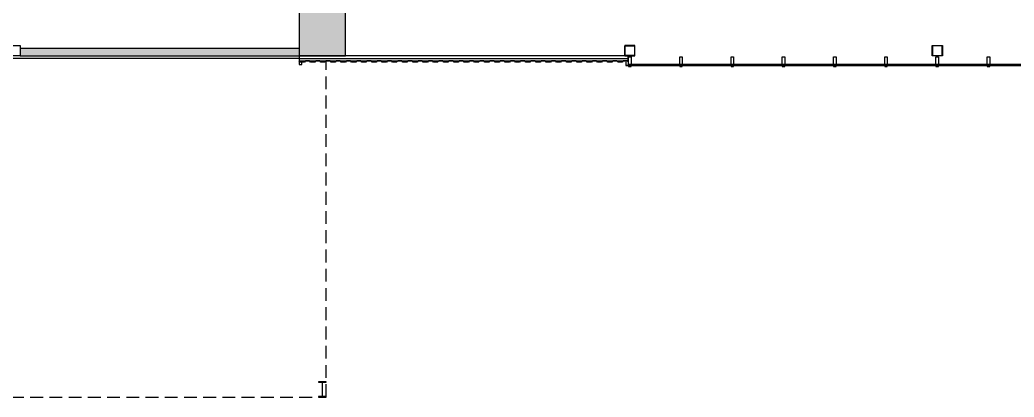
# Model space of a CAD drawing. Header units: centimetres. Extents: x 28733 to 98303, y -2883 to 8555.
# Drawn here: x 86851 to 88791, y 854 to 1589 of the extents above; entities that cross this region are included whole.
import ezdxf

# ---------------------------------------------------------------- set-up
doc = ezdxf.new("R2010")
doc.units = ezdxf.units.CM
doc.header["$LTSCALE"] = 100
doc.linetypes.add('HIDDEN2', pattern=[0.1875, 0.125, -0.0625])
for name, color, linetype in [('A-ELEV-01', 255, 'Continuous'), ('A-ELEV-03', 251, 'Continuous'), ('A-GLAZ-FRME', 12, 'Continuous'), ('A-GLAZ-FULL', 130, 'Continuous'), ('A-WALL', 134, 'Continuous'), ('A-WALL-HTCH', 8, 'Continuous'), ('A-WALL-INSL', 249, 'Continuous'), ('A-WALL-PLST', 129, 'Continuous'), ('A-WALL-SNWPNL', 200, 'Continuous'), ('A-WALL-STEL', 202, 'Continuous'), ('S-CONC', 5, 'Continuous'), ('S-HTCH', 8, 'Continuous'), ('S-STEL', 3, 'Continuous')]:
    doc.layers.add(name, color=color, linetype=linetype)
doc.linetypes.add('BATTING', pattern='A,0.00254,-2.54,[134,ltypeshp.shx,S=2.54,R=0,X=-2.54,Y=0],-5.08,[134,ltypeshp.shx,S=2.54,R=180,X=2.54,Y=0],-2.54', length=10.16254)

# ---------------------------------------------------------------- blocks, each defined once
blk = doc.blocks.new('*U79')
at = {"layer": 'A-WALL-SNWPNL'}
blk.add_lwpolyline([(50, 1), (42, 1), (40, -1), (32, -1), (30, 1), (22, 1), (20, -1), (12, -1), (10, 1), (2, 1), (0, -1), (-8, -1), (-10, 1), (-18, 1), (-20, -1), (-28, -1), (-30, 1), (-38, 1), (-40, -1), (-48, -1), (-50, 1)], dxfattribs=at)
blk = doc.blocks.new('*U80')
at = {"layer": 'A-WALL-STEL', "color": 0, "linetype": 'ByBlock', "lineweight": -2, "transparency": 16777216}
for p in [(0, 0), (100, 0), (200, 0), (300, 0), (400, 0), (500, 0)]:
    blk.add_blockref('*U79', p, dxfattribs=at)
blk = doc.blocks.new('300')
blk.add_lwpolyline([(0, 0), (150, 0), (150, 10.7), (93.55, 10.7, -0.41421356), (78.55, 25.7), (78.55, 274.3, -0.41421356), (93.55, 289.3), (150, 289.3), (150, 300), (0, 300), (0, 289.3), (56.45, 289.3, -0.41421356), (71.45, 274.3), (71.45, 25.7, -0.41421356), (56.45, 10.7), (0, 10.7)], format="xyb", close=True)

msp = doc.modelspace()

# ---------------------------------------------------------------- hatches: boundary and pattern name
at = {"layer": 'A-WALL-HTCH'}
h = msp.add_hatch(dxfattribs=at)
h.set_pattern_fill('DASH', color=256)
h.set_pattern_definition([(0, (-25192.4476, -0.018), (3.175, 3.175), [3.175, -3.175])])
h.paths.add_polyline_path([(87395.86, 1518.62), (87395.86, 1533.62), (86850.86, 1533.62), (86850.86, 1518.62)])
at = {"layer": 'S-HTCH'}
h = msp.add_hatch(dxfattribs=at)
h.set_pattern_fill('ANSI33', color=256)
h.set_pattern_definition([(45, (74805.67, 5721.585), (-4.490128, 4.490128), []), (45, (74810.16, 5721.585), (-4.490128, 4.490128), [3.175, -1.5875])])
h.paths.add_polyline_path([(90995.86, 1518.62), (91085.86, 1518.62), (91085.86, 1608.62), (90995.86, 1608.62)])
h.paths.add_polyline_path([(90995.86, 7218.62), (91085.86, 7218.62), (91085.86, 7308.62), (90995.86, 7308.62)])
h.paths.add_polyline_path([(89195.86, 1518.62), (89285.86, 1518.62), (89285.86, 1608.62), (89195.86, 1608.62)])
h.paths.add_polyline_path([(85595.86, 1518.62), (85685.86, 1518.62), (85685.86, 1608.62), (85595.86, 1608.62)])
h.paths.add_polyline_path([(89195.86, 7218.62), (89285.86, 7218.62), (89285.86, 7308.62), (89195.86, 7308.62)])
h.paths.add_polyline_path([(85595.86, 7218.62), (85685.86, 7218.62), (85685.86, 7308.62), (85595.86, 7308.62)])
h.paths.add_polyline_path([(90995.86, 3418.62), (91085.86, 3418.62), (91085.86, 3508.62), (90995.86, 3508.62)])
h.paths.add_polyline_path([(90995.86, 5318.62), (91085.86, 5318.62), (91085.86, 5408.62), (90995.86, 5408.62)])
h.paths.add_polyline_path([(89195.86, 3418.62), (89285.86, 3418.62), (89285.86, 3508.62), (89195.86, 3508.62)])
h.paths.add_polyline_path([(85595.86, 3418.62), (85685.86, 3418.62), (85685.86, 3508.62), (85595.86, 3508.62)])
h.paths.add_polyline_path([(89195.86, 5318.62), (89285.86, 5318.62), (89285.86, 5408.62), (89195.86, 5408.62)])
h.paths.add_polyline_path([(85595.86, 5318.62), (85685.86, 5318.62), (85685.86, 5408.62), (85595.86, 5408.62)])
h.paths.add_polyline_path([(96395.86, 3418.62), (96485.86, 3418.62), (96485.86, 3508.62), (96395.86, 3508.62)])
h.paths.add_polyline_path([(96395.86, 5318.62), (96485.86, 5318.62), (96485.86, 5408.62), (96395.86, 5408.62)])
h.paths.add_polyline_path([(94595.86, 3418.62), (94685.86, 3418.62), (94685.86, 3508.62), (94595.86, 3508.62)])
h.paths.add_polyline_path([(94595.86, 5318.62), (94685.86, 5318.62), (94685.86, 5408.62), (94595.86, 5408.62)])
h.paths.add_polyline_path([(92795.86, 3418.62), (92885.86, 3418.62), (92885.86, 3508.62), (92795.86, 3508.62)])
h.paths.add_polyline_path([(92795.86, 5318.62), (92885.86, 5318.62), (92885.86, 5408.62), (92795.86, 5408.62)])
h.paths.add_polyline_path([(89095.86, 3418.62), (89185.86, 3418.62), (89185.86, 3508.62), (89095.86, 3508.62)])
h.paths.add_polyline_path([(89095.86, 5318.62), (89185.86, 5318.62), (89185.86, 5408.62), (89095.86, 5408.62)])
h.paths.add_polyline_path([(87395.86, 3418.62), (87485.86, 3418.62), (87485.86, 3508.62), (87395.86, 3508.62)])
h.paths.add_polyline_path([(87395.86, 5318.62), (87485.86, 5318.62), (87485.86, 5408.62), (87395.86, 5408.62)])
h.paths.add_polyline_path([(83795.86, 3418.62), (83885.86, 3418.62), (83885.86, 3508.62), (83795.86, 3508.62)])
h.paths.add_polyline_path([(83795.86, 5318.62), (83885.86, 5318.62), (83885.86, 5408.62), (83795.86, 5408.62)])
h.paths.add_polyline_path([(81995.86, 3418.62), (82085.86, 3418.62), (82085.86, 3508.62), (81995.86, 3508.62)])
h.paths.add_polyline_path([(81995.86, 5318.62), (82085.86, 5318.62), (82085.86, 5408.62), (81995.86, 5408.62)])
h.paths.add_polyline_path([(80195.86, 3418.62), (80285.86, 3418.62), (80285.86, 3508.62), (80195.86, 3508.62)])
h.paths.add_polyline_path([(80195.86, 5318.62), (80285.86, 5318.62), (80285.86, 5408.62), (80195.86, 5408.62)])
h.paths.add_polyline_path([(98195.86, 5318.62), (98285.86, 5318.62), (98285.86, 5408.62), (98195.86, 5408.62)])
h.paths.add_polyline_path([(98195.86, 3418.62), (98285.86, 3418.62), (98285.86, 3508.62), (98195.86, 3508.62)])
h.paths.add_polyline_path([(98195.86, 1518.62), (98285.86, 1518.62), (98285.86, 1608.62), (98195.86, 1608.62)])
h.paths.add_polyline_path([(96395.86, 1518.62), (96485.86, 1518.62), (96485.86, 1608.62), (96395.86, 1608.62)])
h.paths.add_polyline_path([(94595.86, 1518.62), (94685.86, 1518.62), (94685.86, 1608.62), (94595.86, 1608.62)])
h.paths.add_polyline_path([(92795.86, 1518.62), (92885.86, 1518.62), (92885.86, 1608.62), (92795.86, 1608.62)])
h.paths.add_polyline_path([(89095.86, 1518.62), (89185.86, 1518.62), (89185.86, 1608.62), (89095.86, 1608.62)])
h.paths.add_polyline_path([(87395.86, 1518.62), (87485.86, 1518.62), (87485.86, 1608.62), (87395.86, 1608.62)])
h.paths.add_polyline_path([(83795.86, 1518.62), (83885.86, 1518.62), (83885.86, 1608.62), (83795.86, 1608.62)])
h.paths.add_polyline_path([(81995.86, 1518.62), (82085.86, 1518.62), (82085.86, 1608.62), (81995.86, 1608.62)])
h.paths.add_polyline_path([(80195.86, 1518.62), (80285.86, 1518.62), (80285.86, 1608.62), (80195.86, 1608.62)])
h.paths.add_polyline_path([(98195.86, 7218.62), (98285.86, 7218.62), (98285.86, 7308.62), (98195.86, 7308.62)])
h.paths.add_polyline_path([(96395.86, 7218.62), (96485.86, 7218.62), (96485.86, 7308.62), (96395.86, 7308.62)])
h.paths.add_polyline_path([(94595.86, 7218.62), (94685.86, 7218.62), (94685.86, 7308.62), (94595.86, 7308.62)])
h.paths.add_polyline_path([(92795.86, 7218.62), (92885.86, 7218.62), (92885.86, 7308.62), (92795.86, 7308.62)])
h.paths.add_polyline_path([(89095.86, 7218.62), (89185.86, 7218.62), (89185.86, 7308.62), (89095.86, 7308.62)])
h.paths.add_polyline_path([(87395.86, 7218.62), (87485.86, 7218.62), (87485.86, 7308.62), (87395.86, 7308.62)])
h.paths.add_polyline_path([(83795.86, 7218.62), (83885.86, 7218.62), (83885.86, 7308.62), (83795.86, 7308.62)])
h.paths.add_polyline_path([(81995.86, 7218.62), (82085.86, 7218.62), (82085.86, 7308.62), (81995.86, 7308.62)])
h.paths.add_polyline_path([(80195.86, 7218.62), (80285.86, 7218.62), (80285.86, 7308.62), (80195.86, 7308.62)])

# ---------------------------------------------------------------- linework, layer by layer
at = {"layer": 'A-ELEV-01', "linetype": 'HIDDEN2', "ltscale": 2, "elevation": 0}
msp.add_lwpolyline([(82033.36, 853.59), (87448.36, 853.59), (87448.36, 1508.59)], dxfattribs=at)
at = {"layer": 'A-ELEV-03'}
for points in [[(88037.36, 1508.59), (88037.36, 1518.59)], [(87395.86, 1508.59), (88037.36, 1508.59)]]:
    msp.add_lwpolyline(points, dxfattribs=at)
at = {"layer": 'A-GLAZ-FRME'}
for points in [[(88043.36, 1501.59), (88038.36, 1501.59), (88038.36, 1516.59), (88043.36, 1516.59)], [(88143.36, 1501.59), (88138.36, 1501.59), (88138.36, 1516.59), (88143.36, 1516.59)], [(88243.36, 1501.59), (88238.36, 1501.59), (88238.36, 1516.59), (88243.36, 1516.59)], [(88343.36, 1501.59), (88338.36, 1501.59), (88338.36, 1516.59), (88343.36, 1516.59)], [(88443.36, 1501.59), (88438.36, 1501.59), (88438.36, 1516.59), (88443.36, 1516.59)], [(88543.36, 1501.59), (88538.36, 1501.59), (88538.36, 1516.59), (88543.36, 1516.59)], [(88643.36, 1501.59), (88638.36, 1501.59), (88638.36, 1516.59), (88643.36, 1516.59)], [(88743.36, 1501.59), (88738.36, 1501.59), (88738.36, 1516.59), (88743.36, 1516.59)], [(88038.36, 1497.59), (88043.36, 1497.59), (88043.36, 1499.59), (88038.36, 1499.59)], [(88138.36, 1497.59), (88143.36, 1497.59), (88143.36, 1499.59), (88138.36, 1499.59)], [(88238.36, 1497.59), (88243.36, 1497.59), (88243.36, 1499.59), (88238.36, 1499.59)], [(88338.36, 1497.59), (88343.36, 1497.59), (88343.36, 1499.59), (88338.36, 1499.59)], [(88438.36, 1497.59), (88443.36, 1497.59), (88443.36, 1499.59), (88438.36, 1499.59)], [(88538.36, 1497.59), (88543.36, 1497.59), (88543.36, 1499.59), (88538.36, 1499.59)], [(88638.36, 1497.59), (88643.36, 1497.59), (88643.36, 1499.59), (88638.36, 1499.59)], [(88738.36, 1497.59), (88743.36, 1497.59), (88743.36, 1499.59), (88738.36, 1499.59)]]:
    msp.add_lwpolyline(points, close=True, dxfattribs=at)
at = {"layer": 'A-GLAZ-FULL'}
for points in [[(88041.86, 1499.59), (88139.86, 1499.59), (88139.86, 1501.59), (88041.86, 1501.59)], [(88141.86, 1499.59), (88239.86, 1499.59), (88239.86, 1501.59), (88141.86, 1501.59)], [(88241.86, 1499.59), (88339.86, 1499.59), (88339.86, 1501.59), (88241.86, 1501.59)], [(88341.86, 1499.59), (88439.86, 1499.59), (88439.86, 1501.59), (88341.86, 1501.59)], [(88441.86, 1499.59), (88539.86, 1499.59), (88539.86, 1501.59), (88441.86, 1501.59)], [(88541.86, 1499.59), (88639.86, 1499.59), (88639.86, 1501.59), (88541.86, 1501.59)], [(88641.86, 1499.59), (88739.86, 1499.59), (88739.86, 1501.59), (88641.86, 1501.59)], [(88741.86, 1499.59), (88839.86, 1499.59), (88839.86, 1501.59), (88741.86, 1501.59)]]:
    msp.add_lwpolyline(points, close=True, dxfattribs=at)
at = {"layer": 'A-WALL'}
for p, q in [((86850.86, 1533.62), (87395.86, 1533.62)), ((86850.86, 1518.62), (87395.86, 1518.59))]:
    msp.add_line(p, q, dxfattribs=at)
at = {"layer": 'A-WALL-INSL', "linetype": 'BATTING', "ltscale": 0.005}
msp.add_line((87395.86, 1513.59), (88037.36, 1513.59), dxfattribs=at)
at = {"layer": 'A-WALL-INSL', "linetype": 'BATTING', "ltscale": 0.005, "elevation": 0}
msp.add_lwpolyline([(87395.86, 1513.59), (82085.86, 1513.62)], dxfattribs=at)
at = {"layer": 'A-WALL-PLST', "const_width": 0.3}
msp.add_lwpolyline([(82085.86, 1508.62), (87395.86, 1508.59), (87395.86, 1518.59)], dxfattribs=at)
at = {"layer": 'A-WALL-SNWPNL'}
msp.add_line((88037.36, 1518.59), (87395.86, 1518.59), dxfattribs=at)
for points in [[(87390.86, 1518.59), (87395.86, 1518.59), (87395.86, 1501.59), (87400.86, 1501.59), (87400.86, 1506.09)], [(88037.36, 1507.09), (88035.86, 1508.59), (88027.86, 1508.59), (88025.86, 1506.59), (88017.86, 1506.59), (88015.86, 1508.59), (88007.86, 1508.59), (88005.86, 1506.59), (87997.86, 1506.59), (87995.86, 1508.59)]]:
    msp.add_lwpolyline(points, dxfattribs=at)
msp.add_lwpolyline([(88033.36, 1506.09), (88033.36, 1499.59), (88038.36, 1499.59), (88040.86, 1499.59), (88040.86, 1499.79), (88038.36, 1499.79), (88033.56, 1499.79), (88033.56, 1506.09)], close=True, dxfattribs=at)
at = {"layer": 'S-CONC'}
msp.add_lwpolyline([(87395.86, 1518.62), (87485.86, 1518.62), (87485.86, 1608.62), (87395.86, 1608.62)], close=True, dxfattribs=at)
at = {"layer": 'S-STEL', "elevation": 0}
for points in [[(86830.86, 1538.59), (86850.86, 1538.59), (86850.86, 1518.59), (86830.86, 1518.59)], [(88031.46, 1537.99), (88050.26, 1537.99), (88050.26, 1519.19), (88031.46, 1519.19)], [(88630.86, 1538.59), (88650.86, 1538.59), (88650.86, 1518.59), (88630.86, 1518.59)], [(88631.46, 1519.19), (88650.26, 1519.19), (88650.26, 1537.99), (88631.46, 1537.99)]]:
    msp.add_lwpolyline(points, close=True, dxfattribs=at)
at = {"layer": 'S-STEL'}
msp.add_lwpolyline([(88030.86, 1518.59), (88050.86, 1518.59), (88050.86, 1538.59), (88030.86, 1538.59)], close=True, dxfattribs=at)

# ---------------------------------------------------------------- block references
at = {"layer": 'A-WALL-STEL'}
msp.add_blockref('*U80', (87445.86, 1507.59), dxfattribs=at)
at = {"layer": 'S-STEL', "xscale": 0.1, "yscale": 0.1, "zscale": 0.1}
msp.add_blockref('300', (87433.36, 853.59), dxfattribs=at)

doc.saveas('drawing.dxf')
